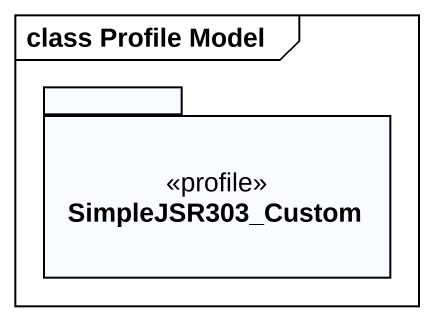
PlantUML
@startuml
mainframe class Profile Model
package SimpleJSR303_Custom <<profile>> {
}
@enduml
